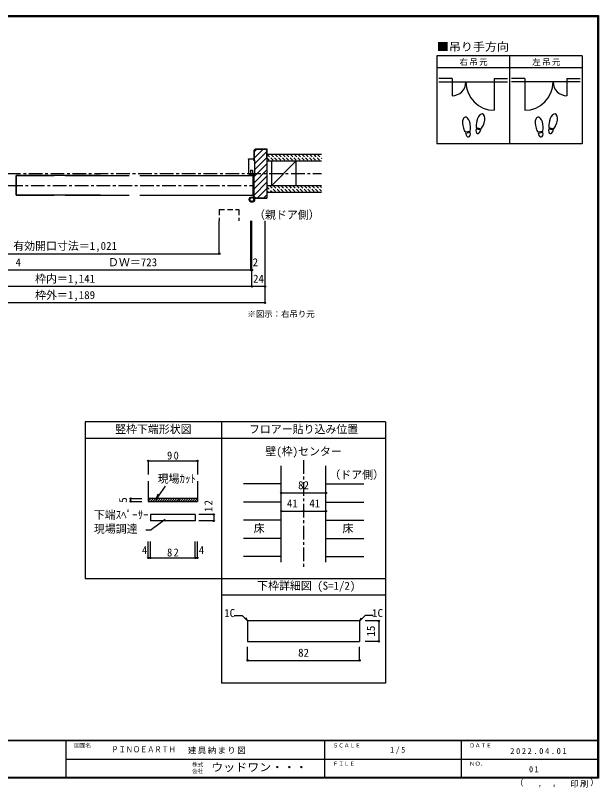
# Model space of a CAD drawing. Units: millimetres at full size, sheet at 1:5, with parts at other scales. Extents: x -973 to 977, y -718 to 696.
# Drawn here: x -91 to 977, y -718 to 696 of the extents above; entities that cross this region are included whole.
import ezdxf
from ezdxf.enums import TextEntityAlignment as Align

# ---------------------------------------------------------------- set-up
doc = ezdxf.new("R2010")
doc.units = ezdxf.units.MM
doc.header["$LTSCALE"] = 5
doc.header["$PDMODE"] = 32
doc.header["$PDSIZE"] = 2.5
for name, pattern in [('CHAIN1', [8, 5, -1, 1, -1]), ('DASHED1', [1.8, 1.2, -0.6]), ('DASHED2', [3, 2, -1])]:
    doc.linetypes.add(name, pattern=pattern)
for name, color, linetype in [('0-0_補助線', 7, 'Continuous'), ('0-1_通り芯', 4, 'CHAIN1'), ('0-3_仕上げ', 2, 'Continuous'), ('0-4_枠', 3, 'Continuous'), ('0-6_扉', 6, 'Continuous'), ('0-8_戸当り', 3, 'Continuous'), ('0-A_文字', 3, 'Continuous'), ('0-B_寸法', 7, 'Continuous'), ('0-C_ハッチ', 4, 'DASHED1'), ('1-4_枠', 3, 'Continuous'), ('1-B_寸法', 4, 'Continuous'), ('F-0_補助線', 7, 'Continuous'), ('F-1_枠', 6, 'Continuous'), ('F-A_文字', 7, 'Continuous')]:
    doc.layers.add(name, color=color, linetype=linetype)
doc.styles.add('ＭＳ ゴシック', font='')
doc.styles.get('ＭＳ ゴシック').set_extended_font_data('MS Gothic')

# ---------------------------------------------------------------- blocks, each defined once
blk = doc.blocks.new('02')
at = {"layer": '0-0_補助線'}
for p, q in [((-4.998, -10.239), (-4.998, 14.761)), ((5.802, 17.761), (-3.198, 17.761)), ((6.802, 16.761), (6.802, -9.239)), ((-4.998, -10.239), (-0.698, -10.239)), ((2.702, -3.239), (2.702, -10.239)), ((5.802, -10.239), (2.702, -10.239)), ((5.002, -10.239), (4.402, -10.839))]:
    blk.add_line(p, q, dxfattribs=at)
for points in [[(-4.998, 14.761), (-3.198, 14.761), (-3.198, 17.761)], [(-3.469, -10.239), (-2.869, -10.839), (4.402, -10.839)], [(2.702, -3.239), (-0.698, -3.239), (-0.698, -10.239)]]:
    blk.add_lwpolyline(points, dxfattribs=at)
for centre, start, end in [((5.802, 16.761), 0, 90), ((5.802, -9.239), 270, 0)]:
    blk.add_arc(centre, 1, start, end, dxfattribs=at)

msp = doc.modelspace()

# ---------------------------------------------------------------- linework, layer by layer
at = {"layer": '0-0_補助線', "color": 3}
for p, q in [((345.653, 404.998), (347.654, 404.998)), ((152.307, -156.826), (152.307, -193.786)), ((242.307, -156.826), (242.307, -193.786)), ((242.307, -188.786), (152.307, -188.786)), ((152.307, -193.786), (242.307, -193.786))]:
    msp.add_line(p, q, dxfattribs=at)
at = {"layer": '0-0_補助線'}
for p, q in [((166.58, -190.125), (183.894, -166.173)), ((166.58, -190.125), (170.327, -179.818)), ((156.307, -217.695), (156.307, -229.695)), ((238.307, -217.695), (156.307, -217.695)), ((238.307, -217.695), (238.307, -229.695)), ((238.307, -229.695), (156.307, -229.695)), ((183.462, -226.9), (157.662, -246.25)), ((147.817, -246.25), (157.662, -246.25))]:
    msp.add_line(p, q, dxfattribs=at)
at = {"layer": '0-0_補助線', "color": 4}
for p, q in [((120.249, -188.786), (140.249, -188.786)), ((120.249, -193.786), (120.249, -188.786)), ((120.249, -193.786), (140.249, -193.786)), ((272.197, -217.695), (245.115, -217.695)), ((272.197, -217.695), (272.197, -229.695)), ((272.197, -229.695), (245.115, -229.695))]:
    msp.add_line(p, q, dxfattribs=at)
at = {"layer": '0-0_補助線', "color": 4, "linetype": 'DASHED1'}
for p, q in [((152.307, -193.689), (157.21, -188.786)), ((156.452, -193.786), (161.452, -188.786)), ((160.695, -193.786), (165.695, -188.786)), ((164.937, -193.786), (169.937, -188.786)), ((169.18, -193.786), (174.18, -188.786)), ((173.423, -193.786), (178.423, -188.786)), ((177.665, -193.786), (182.665, -188.786)), ((181.908, -193.786), (186.908, -188.786)), ((186.151, -193.786), (191.151, -188.786)), ((190.393, -193.786), (195.393, -188.786)), ((194.636, -193.786), (199.636, -188.786)), ((198.879, -193.786), (203.879, -188.786)), ((203.121, -193.786), (208.121, -188.786)), ((207.364, -193.786), (212.364, -188.786)), ((211.607, -193.786), (216.607, -188.786)), ((215.849, -193.786), (220.849, -188.786)), ((220.092, -193.786), (225.092, -188.786)), ((224.334, -193.786), (229.334, -188.786)), ((228.577, -193.786), (233.577, -188.786)), ((232.82, -193.786), (237.82, -188.786)), ((237.062, -193.786), (242.062, -188.786)), ((241.305, -193.786), (242.307, -192.784))]:
    msp.add_line(p, q, dxfattribs=at)
at = {"layer": '0-0_補助線', "color": 3}
msp.add_lwpolyline([(347.654, 404.998), (347.654, 430.998), (345.653, 430.998)], dxfattribs=at)
at = {"layer": '0-0_補助線'}
for radius in [5, 3.5]:
    msp.add_circle((342.025, 358.783), radius, dxfattribs=at)
for p in [(120.249, -188.786), (120.249, -193.786), (272.197, -217.695), (272.197, -229.695)]:
    msp.add_point(p, dxfattribs=at)
at = {"layer": '0-1_通り芯'}
for p, q in [((-466.347, 406.5), (469.653, 406.5)), ((-342.347, 384.5), (345.653, 384.5)), ((436.653, -118.5), (436.653, -315.007))]:
    msp.add_line(p, q, dxfattribs=at)
at = {"layer": '0-1_通り芯', "color": 7}
msp.add_line((-126.419, 384.5), (-84.633, 384.5), dxfattribs=at)
at = {"layer": '0-3_仕上げ'}
for p, q in [((469.653, 441.5), (369.653, 441.5)), ((469.653, 429), (369.653, 429)), ((469.653, 384), (369.653, 384)), ((469.653, 371.5), (369.653, 371.5))]:
    msp.add_line(p, q, dxfattribs=at)
at = {"layer": '0-3_仕上げ', "color": 3}
for p, q in [((377.653, 429), (377.653, 384)), ((422.653, 429), (422.653, 384))]:
    msp.add_line(p, q, dxfattribs=at)
at = {"layer": '0-3_仕上げ', "color": 7}
msp.add_line((422.653, 429), (377.653, 384), dxfattribs=at)
at = {"layer": '0-3_仕上げ', "color": 4}
for p, q in [((395.653, -161.801), (326.653, -161.801)), ((477.653, -161.801), (546.653, -161.801)), ((395.653, -195.103), (326.653, -195.103)), ((477.653, -195.103), (546.653, -195.103)), ((395.653, -228.404), (326.653, -228.404)), ((477.653, -228.404), (546.653, -228.404)), ((395.653, -261.706), (326.653, -261.706)), ((477.653, -261.706), (546.653, -261.706)), ((395.653, -295.007), (326.653, -295.007)), ((477.653, -295.007), (546.653, -295.007))]:
    msp.add_line(p, q, dxfattribs=at)
at = {"layer": '0-4_枠'}
for p, q in [((348.481, 451.5), (345.653, 448.672)), ((345.653, 448.672), (345.653, 431)), ((348.689, 451), (346.153, 448.464)), ((346.153, 448.464), (346.153, 431)), ((348.689, 451), (369.153, 451)), ((369.153, 436.5), (369.153, 451)), ((369.153, 436.5), (369.653, 436.5)), ((345.653, 364.328), (345.653, 405)), ((346.153, 364.536), (346.153, 405)), ((369.153, 376.5), (369.153, 362)), ((369.153, 376.5), (369.653, 376.5)), ((346.153, 364.536), (348.689, 362)), ((348.689, 362), (369.153, 362)), ((395.653, -305.007), (395.653, -128.5)), ((477.653, -305.007), (477.653, -128.5))]:
    msp.add_line(p, q, dxfattribs=at)
for points in [[(348.481, 451.5), (369.653, 451.5), (369.653, 361.5)], [(345.653, 364.328), (348.481, 361.5), (369.653, 361.5)]]:
    msp.add_lwpolyline(points, dxfattribs=at)
at = {"layer": '0-6_扉'}
for p, q in [((-89.384, 402.5), (-89.384, 366.5)), ((64.616, 402.5), (-89.384, 402.5)), ((0.153, 402.5), (117.135, 402.5)), ((137.135, 402.5), (343.653, 402.5)), ((343.653, 402.5), (343.653, 366.5)), ((-89.384, 366.5), (-19.847, 366.5)), ((64.616, 366.5), (-89.384, 366.5)), ((0.153, 366.5), (117.135, 366.5)), ((137.135, 366.5), (343.653, 366.5))]:
    msp.add_line(p, q, dxfattribs=at)
at = {"layer": '0-6_扉', "linetype": 'DASHED2'}
msp.add_line((282.158, 340.381), (282.158, 319.657), dxfattribs=at)
at = {"layer": '0-6_扉'}
msp.add_lwpolyline([(-89.384, 366.5), (-89.384, 402.5), (-19.847, 402.5)], dxfattribs=at)
at = {"layer": '0-6_扉', "linetype": 'DASHED2'}
msp.add_lwpolyline([(282.158, 340.381), (318.158, 340.381), (318.158, 319.657)], dxfattribs=at)
at = {"layer": '0-8_戸当り', "color": 2}
for p, q in [((708.639, 580.308), (684.139, 580.308)), ((708.639, 580.308), (708.639, 548.808)), ((785.639, 580.308), (810.139, 580.308)), ((785.639, 580.308), (785.639, 522.208)), ((841.639, 580.308), (817.139, 580.308)), ((841.639, 580.308), (841.639, 522.208)), ((918.639, 580.308), (943.139, 580.308)), ((918.639, 580.308), (918.639, 548.808)), ((684.139, 574.008), (810.139, 574.008)), ((943.139, 574.008), (817.139, 574.008))]:
    msp.add_line(p, q, dxfattribs=at)
at = {"layer": '0-8_戸当り'}
for p, q in [((741.457, 483.378), (732.811, 481.853)), ((741.822, 481.31), (733.175, 479.785)), ((760.924, 485.706), (752.444, 487.978)), ((761.468, 487.735), (752.987, 490.007)), ((874.457, 483.378), (865.811, 481.853)), ((874.822, 481.31), (866.175, 479.785)), ((893.924, 485.706), (885.444, 487.978)), ((894.468, 487.735), (885.987, 490.007))]:
    msp.add_line(p, q, dxfattribs=at)
at = {"layer": '0-8_戸当り', "color": 2}
for centre, radius, start, end in [((708.639, 574.008), 25.2, 270, 0), ((785.639, 574.008), 51.8, 180, 270), ((841.639, 574.008), 51.8, 270, 0), ((918.639, 574.008), 25.2, 180, 270)]:
    msp.add_arc(centre, radius, start, end, dxfattribs=at)
at = {"layer": '0-8_戸当り'}
for centre, major_axis, ratio, start_param, end_param in [((734.795, 495.877), (-2.445, 13.867), 0.5, 4.34059143, 8.22577918), ((760.713, 501.878), (3.644, 13.601), 0.5, 4.34059143, 8.22577918), ((867.795, 495.877), (-2.445, 13.867), 0.5, 4.34059143, 8.22577918), ((893.713, 501.878), (3.644, 13.601), 0.5, 4.34059143, 8.22577918), ((760.609, 501.489), (4.416, 16.48), 0.4, 1.85063327, 2.44287679), ((760.609, 501.489), (4.416, 16.48), 0.4, 3.84030852, 4.43255203), ((893.609, 501.489), (4.416, 16.48), 0.4, 1.85063327, 2.44287679), ((893.609, 501.489), (4.416, 16.48), 0.4, 3.84030852, 4.43255203), ((734.865, 495.481), (-2.963, 16.802), 0.4, 1.85063327, 2.44287679), ((737.498, 480.548), (-1.27, 7.205), 0.6, 1.57079633, 4.71238898), ((734.865, 495.481), (-2.963, 16.802), 0.4, 3.84030852, 4.43255203), ((756.684, 486.842), (1.894, 7.067), 0.6, 1.57079633, 4.71238898), ((867.865, 495.481), (-2.963, 16.802), 0.4, 1.85063327, 2.44287679), ((870.498, 480.548), (-1.27, 7.205), 0.6, 1.57079633, 4.71238898), ((867.865, 495.481), (-2.963, 16.802), 0.4, 3.84030852, 4.43255203), ((889.684, 486.842), (1.894, 7.067), 0.6, 1.57079633, 4.71238898)]:
    msp.add_ellipse(centre, major_axis=major_axis, ratio=ratio, start_param=start_param, end_param=end_param, dxfattribs=at)
at = {"layer": '0-A_文字'}
for p, q in [((680.639, 621.667), (680.639, 460.667)), ((946.639, 621.667), (680.639, 621.667)), ((813.639, 621.667), (813.639, 460.667)), ((680.639, 600.667), (946.639, 600.667)), ((36.653, -48.5), (36.653, -335.007)), ((586.653, -48.5), (36.653, -48.5)), ((286.653, -48.5), (286.653, -526.5)), ((586.653, -48.5), (586.653, -526.5)), ((586.653, -78.5), (36.653, -78.5)), ((36.653, -335.007), (586.653, -335.007)), ((286.653, -365.007), (586.653, -365.007)), ((586.653, -526.5), (286.653, -526.5))]:
    msp.add_line(p, q, dxfattribs=at)
msp.add_lwpolyline([(946.639, 621.667), (946.639, 460.667), (680.639, 460.667)], dxfattribs=at)
at = {"layer": '0-B_寸法', "color": 4}
for p, q in [((282.158, 259.657), (282.158, 319.657)), ((340.153, 229.657), (340.153, 319.657)), ((342.153, 199.657), (342.153, 319.657)), ((366.153, 169.657), (366.153, 319.657)), ((-281.852, 259.657), (282.158, 259.657)), ((342.153, 229.657), (-342.847, 229.657)), ((366.153, 199.657), (-366.847, 199.657)), ((366.153, 169.657), (-366.847, 169.657)), ((152.307, -119.894), (242.307, -119.894)), ((152.307, -119.894), (152.307, -144.894)), ((242.307, -119.894), (242.307, -144.894)), ((395.653, -178.452), (477.653, -178.452)), ((395.653, -211.753), (477.653, -211.753)), ((152.307, -297.343), (152.307, -267.335)), ((156.307, -297.343), (156.307, -267.335)), ((238.307, -297.343), (238.307, -267.335)), ((242.307, -297.343), (242.307, -267.335)), ((152.307, -297.343), (156.307, -297.343)), ((156.307, -297.343), (238.307, -297.343)), ((238.307, -297.343), (242.307, -297.343))]:
    msp.add_line(p, q, dxfattribs=at)
at = {"layer": '0-B_寸法'}
for p in [(282.158, 259.657), (340.153, 229.657), (342.153, 229.657), (342.153, 199.657), (366.153, 199.657), (366.153, 169.657), (152.307, -119.894), (242.307, -119.894), (395.653, -178.452), (477.653, -178.452), (395.653, -211.753), (436.653, -211.753), (477.653, -211.753), (152.307, -297.343), (156.307, -297.343), (238.307, -297.343), (242.307, -297.343)]:
    msp.add_point(p, dxfattribs=at)
at = {"layer": '0-C_ハッチ', "linetype": 'Continuous'}
for p, q in [((351.055, 451), (346.153, 446.098)), ((362.369, 451), (346.153, 434.784)), ((369.153, 446.47), (347.654, 424.971)), ((369.653, 435.657), (347.654, 413.658)), ((369.653, 424.342), (347.654, 402.344)), ((369.653, 413.029), (346.153, 389.529)), ((350.31, 405), (346.153, 400.843)), ((369.653, 401.716), (346.153, 378.216)), ((369.653, 390.402), (346.153, 366.902)), ((369.653, 379.088), (352.565, 362)), ((369.153, 367.275), (363.878, 362))]:
    msp.add_line(p, q, dxfattribs=at)
at = {"layer": '0-C_ハッチ'}
for p, q in [((370.26, 441.5), (382.76, 429)), ((377.331, 441.5), (389.831, 429)), ((384.402, 441.5), (396.902, 429)), ((391.474, 441.5), (403.974, 429)), ((398.545, 441.5), (411.045, 429)), ((405.616, 441.5), (418.116, 429)), ((412.687, 441.5), (425.187, 429)), ((419.758, 441.5), (432.258, 429)), ((426.829, 441.5), (439.329, 429)), ((433.9, 441.5), (446.4, 429)), ((440.971, 441.5), (453.471, 429)), ((448.042, 441.5), (460.542, 429)), ((455.113, 441.5), (467.613, 429)), ((462.184, 441.5), (469.653, 434.031)), ((469.255, 441.5), (469.653, 441.102)), ((369.653, 435.036), (375.689, 429)), ((369.653, 381.899), (380.052, 371.5)), ((374.623, 384), (387.123, 371.5)), ((381.694, 384), (394.194, 371.5)), ((388.765, 384), (401.265, 371.5)), ((395.836, 384), (408.336, 371.5)), ((402.908, 384), (415.408, 371.5)), ((409.979, 384), (422.479, 371.5)), ((417.05, 384), (429.55, 371.5)), ((424.121, 384), (436.621, 371.5)), ((431.192, 384), (443.692, 371.5)), ((438.263, 384), (450.763, 371.5)), ((445.334, 384), (457.834, 371.5)), ((452.405, 384), (464.905, 371.5)), ((459.476, 384), (469.653, 373.823)), ((466.547, 384), (469.653, 380.894)), ((369.653, 374.828), (372.981, 371.5))]:
    msp.add_line(p, q, dxfattribs=at)
at = {"layer": '1-4_枠'}
for p, q in [((334.86, -412.601), (334.153, -413.308)), ((334.153, -413.308), (334.153, -450.101)), ((538.446, -412.601), (334.86, -412.601)), ((538.446, -412.601), (539.153, -413.308)), ((539.153, -413.308), (539.153, -450.101)), ((334.153, -450.101), (539.153, -450.101))]:
    msp.add_line(p, q, dxfattribs=at)
at = {"layer": '1-B_寸法'}
for p, q in [((309.347, -402.601), (324.153, -402.601)), ((334.507, -412.955), (324.153, -402.601)), ((334.507, -412.955), (331.235, -407.287)), ((538.799, -412.955), (549.153, -402.601)), ((538.799, -412.955), (542.071, -407.287)), ((563.959, -402.601), (549.153, -402.601)), ((574.153, -412.601), (549.153, -412.601)), ((574.153, -412.601), (574.153, -450.101)), ((574.153, -450.101), (549.153, -450.101)), ((334.153, -485.101), (334.153, -460.101)), ((539.153, -485.101), (539.153, -460.101)), ((334.153, -485.101), (539.153, -485.101))]:
    msp.add_line(p, q, dxfattribs=at)
at = {"layer": '1-B_寸法', "color": 7}
for p in [(574.153, -412.601), (574.153, -450.101), (334.153, -485.101), (539.153, -485.101)]:
    msp.add_point(p, dxfattribs=at)
at = {"layer": 'F-1_枠'}
for p, q in [((-973.347, 695.833), (976.653, 695.833)), ((-973.347, 695), (976.653, 695)), ((-973.347, 694.167), (976.653, 694.167)), ((974.986, 695.833), (974.986, -700.833)), ((975.82, 695.833), (975.82, -700.833)), ((976.653, 695.833), (976.653, -700.833)), ((976.653, -631.667), (-973.347, -631.667)), ((976.653, -632.5), (-973.347, -632.5)), ((1.653, -632.5), (1.653, -699.167)), ((474.986, -632.5), (474.986, -699.167)), ((724.986, -632.5), (724.986, -699.167)), ((1.653, -665.833), (974.986, -665.834)), ((976.653, -699.167), (-973.347, -699.167)), ((976.653, -700), (-973.347, -700)), ((976.653, -700.833), (-973.347, -700.833))]:
    msp.add_line(p, q, dxfattribs=at)

# ---------------------------------------------------------------- block references
at = {"layer": '0-0_補助線', "xscale": -1}
msp.add_blockref('02', (342.455, 415.737), dxfattribs=at)

# ---------------------------------------------------------------- texts
at = {"layer": '0-0_補助線', "style": 'ＭＳ ゴシック'}
for s, p in [('現場ｶｯﾄ', (169.513, -164.147)), ('下端ｽﾍﾟｰｻｰ', (52.726, -230.298)), ('現場調達', (52.726, -255.893))]:
    msp.add_text(s, height=14.66, dxfattribs=at).set_placement(p, align=Align.BOTTOM_LEFT)
msp.add_text('5', height=14.66, rotation=90, dxfattribs=at).set_placement((117.749, -196.38), align=Align.BOTTOM_LEFT)
at = {"layer": '0-0_補助線', "insert": (269.697, -213.122), "char_height": 14.66, "attachment_point": 7, "rotation": 90, "style": 'ＭＳ ゴシック'}
msp.add_mtext('\\T1.27;\\W0.95;12', dxfattribs=at)
at = {"layer": '0-A_文字', "color": 7, "style": 'ＭＳ ゴシック', "width": 1.1}
msp.add_text('■吊り手方向', height=14.66, dxfattribs=at).set_placement((680.639, 626.667), align=Align.BOTTOM_LEFT)
at = {"layer": '0-A_文字', "color": 7, "style": 'ＭＳ ゴシック'}
for s, height, p in [('（親ドア側）', 14.66, (346, 319)), ('※図示：右吊り元', 11, (333.81, 140.3)), ('竪枠下端形状図', 14.66, (91.653, -73.5)), ('フロアー貼り込み位置', 14.66, (336.653, -73.5)), ('壁(枠)センター', 14.66, (366.653, -114.091)), ('（ドア側）', 14.66, (483.931, -156.835)), ('床', 14.66, (345.403, -255.055)), ('床', 14.66, (507.903, -255.055)), ('下枠詳細図 (S=1/2)', 14.66, (351.653, -360.007))]:
    msp.add_text(s, height=height, dxfattribs=at).set_placement(p, align=Align.BOTTOM_LEFT)
at = {"layer": '0-A_文字', "color": 7, "char_height": 11, "attachment_point": 7, "style": 'ＭＳ ゴシック'}
for s, insert in [('\\T1.17;右吊元', (722.139, 603.667)), ('\\T1.17;左吊元', (855.262, 603.667))]:
    msp.add_mtext(s, dxfattribs=dict(at, insert=insert))
at = {"layer": '0-B_寸法', "style": 'ＭＳ ゴシック'}
for s, p in [('有効開口寸法＝1,021', (-94.847, 262.157)), ('4', (-90.65, 232.157)), ('ＤＷ＝723', (78.635, 232.157)), ('2', (343.372, 232.157)), ('枠内＝1,141', (-54.847, 202.157)), ('24', (344.153, 202.157)), ('枠外＝1,189', (-54.847, 172.157)), ('82', (426.653, -175.952)), ('41', (406.153, -209.253)), ('41', (447.153, -209.253)), ('4', (140.668, -294.843)), ('4', (244.791, -294.843))]:
    msp.add_text(s, height=14.66, dxfattribs=at).set_placement(p, align=Align.BOTTOM_LEFT)
at = {"layer": '0-B_寸法', "char_height": 14.66, "attachment_point": 7, "style": 'ＭＳ ゴシック'}
for s, insert in [('\\T1.27;\\W0.95;90', (186.682, -117.394)), ('\\T1.27;\\W0.95;82', (186.682, -294.843))]:
    msp.add_mtext(s, dxfattribs=dict(at, insert=insert))
at = {"layer": '1-B_寸法', "color": 7, "style": 'ＭＳ ゴシック'}
for s, p in [('1C', (291.222, -410.101)), ('1C', (562.084, -410.101)), ('82', (426.653, -482.601))]:
    msp.add_text(s, height=14.66, dxfattribs=at).set_placement(p, align=Align.BOTTOM_LEFT)
msp.add_text('15', height=14.66, rotation=90, dxfattribs=at).set_placement((571.653, -441.351), align=Align.BOTTOM_LEFT)
at = {"layer": 'F-0_補助線', "style": 'ＭＳ ゴシック', "width": 0.85}
msp.add_text('ＰＩＮＯＥＡＲＴＨ', height=11, dxfattribs=at).set_placement((84.986, -656.667), align=Align.BOTTOM_LEFT)
at = {"layer": 'F-0_補助線', "insert": (224.986, -656.667), "char_height": 11, "attachment_point": 7, "style": 'ＭＳ ゴシック'}
msp.add_mtext('\\T1.17;建具納まり図', dxfattribs=at)
at = {"layer": 'F-A_文字', "style": 'ＭＳ ゴシック'}
for s, height, p in [('図面名', 7.331, (16.653, -646.667)), ('ＳＣＡＬＥ', 7.331, (489.986, -646.667)), ('ＤＡＴＥ', 7.331, (739.986, -646.667)), ('株式', 7.331, (232.486, -681.5)), ('ＦＩＬＥ', 7.331, (489.986, -680)), ('ＮＯ．', 7.331, (739.986, -680.001)), ('会社', 7.331, (232.486, -693.5)), ('（', 11, (823.992, -718.052)), ('）', 11, (961.387, -717.355)), (',', 11, (865.199, -718.052)), (',', 11, (891.686, -717.588))]:
    msp.add_text(s, height=height, dxfattribs=at).set_placement(p, align=Align.BOTTOM_LEFT)
at = {"layer": 'F-A_文字', "style": 'ＭＳ ゴシック', "width": 1.1}
msp.add_text('ウッドワン・・・', height=14.66, dxfattribs=at).set_placement((267.486, -692.5), align=Align.BOTTOM_LEFT)
at = {"layer": 'F-A_文字', "char_height": 11, "attachment_point": 7, "style": 'ＭＳ ゴシック'}
for s, insert in [('\\T1.38;\\W0.9;1/5', (594.986, -656.667)), ('\\T1.39;\\W0.85;2022.04.01', (814.986, -656.667)), ('\\T1.36;\\W0.9;01', (849.361, -690.001)), ('\\T1.17;印刷', (924.678, -717.82))]:
    msp.add_mtext(s, dxfattribs=dict(at, insert=insert))

doc.saveas('drawing.dxf')
